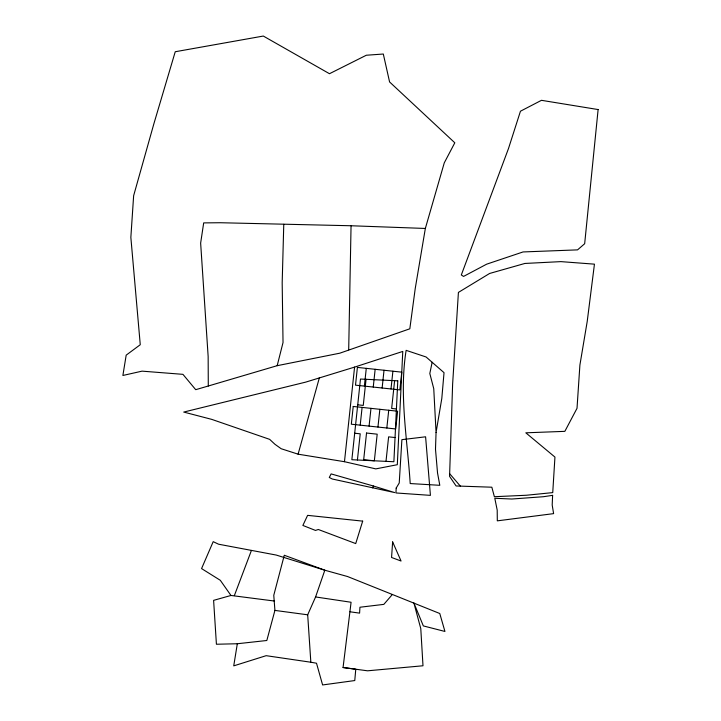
<?xml version="1.0" encoding="UTF-8"?>
<svg xmlns="http://www.w3.org/2000/svg" width="721" height="721" viewBox="0 0 721 721"><rect width="100%" height="100%" fill="white"/><g stroke="black" fill="none" stroke-linecap="round" stroke-linejoin="round"><path stroke-width="1.08" d="M348.694 349.811L351.055 225.754L220.374 222.735L203.683 222.897L200.645 243.094L208.153 356.544L208.288 386.005L195.715 389.682L182.936 374.343L142.055 371.144L122.885 375.47L126.184 355.147L140.262 344.728L130.852 237.38L133.637 195.706L153.861 123.823L175.239 51.741L263.318 36.05L329.479 73.713L366.322 55.238L383.311 54.03L389.583 81.951L454.807 142.794L444.271 162.847L425.345 228.458L415.233 288.517L409.825 328.803L339.807 353.191L277.179 365.682L208.288 386.005M283.768 224.312L282.181 282.83L283.029 342.547L277.179 365.682M436.061 432.483L435.493 449.219L437.53 472.949L439.801 485.305L410.204 483.557C407.383 439.269 399.046 394.648 406.13 350.343L426.093 356.985L444.028 372.667L441.811 398.416L436.061 432.483L433.754 388.691L429.815 373.505L432.14 362.266M449.652 473.688L452.626 384.086L458.412 292.411L489.613 273.466L524.87 263.453L560.875 261.624L594.446 264.156L587.227 321.368L579.9 365.06L577.016 408.32L564.849 431.347L525.807 432.816L554.945 457.078L552.737 492.614L526.393 495.246L494.372 496.706L491.839 487.207L456.096 485.972L449.562 476.338L449.652 473.688L460.34 486.116M344.467 461.701L354.579 367.106L402.769 351.433L397.307 464.712L375.794 468.884L344.467 461.701L298.097 454.176L281.172 448.732L274.944 444.28L269.663 439.359L211.722 419.37L183.72 412.07L305.704 382.121L354.579 367.106M360.203 425.156L362.104 407.41M364.375 386.105L366.277 368.359M357.418 459.989L360.221 433.817L354.687 433.222M366.052 379.3L363.258 405.418L357.724 404.823M369.08 426.102L370.973 408.356M373.253 387.051L375.154 369.305M377.948 427.057L379.85 409.303M382.13 388.006L384.023 370.252M386.826 428.004L388.727 410.249M390.998 388.952L392.9 371.207M385.996 461.359L388.619 436.854L395.045 437.539M394.621 380.679L391.656 408.456L396.424 408.96M349.928 611.787L351.073 602.26L315.582 596.952L307.687 614.806L310.841 662.229L316.501 663.212L322.611 684.95L354.768 680.552L355.768 669.223L343.061 667.511L349.928 611.787L359.599 613.129L359.932 607.235L383.842 604.369L392.377 594.483L439.774 613.508L444.938 631.452L423.335 625.918L413.863 602.891L420.785 628.622L422.993 665.771L367.557 670.809L343.061 667.511M392.377 594.483L347.585 576.539L324.829 570.221L284.29 555.251L273.773 595.294L274.917 610.408L266.824 640.5L237.317 643.745L233.739 665.862L266.166 655.677L310.841 662.229M298.097 454.176L319.412 377.642M372.748 487.874L373.325 485.99L394.702 492.578L332.318 479.014L329.281 477.482L331.119 473.904L373.325 485.99M315.582 596.952L324.829 570.221L276.242 555.062L218.58 544.211L213.2 541.66L201.565 568.581L220.302 580.297L230.963 595.465L274.584 601.062M234.361 595.6L251.431 550.429M230.963 595.465L213.605 600.359L216.417 644.241L237.317 643.745M351.055 225.754L425.345 228.458M274.917 610.408L307.687 614.806M552.619 495.345L552.187 504.988L553.611 513.631L497.31 520.85L497.202 510.108L494.795 498.274L511.82 499.022L543.418 496.715L552.619 495.345M396.19 488.054L395.955 492.957L430.419 495.363L425.597 436.8L401.894 439.657L399.227 483.007L396.19 488.054M397.776 380.832L393.882 461.737L351.857 459.719L360.482 379.039L397.776 380.832M392.63 541.922L391.566 557.468L401.065 561.028L392.63 541.922M598.115 109.556L584.668 243.725L577.548 249.872L523.058 251.944L486.639 264.183L463.558 276.422L461.314 274.971L508.485 148.544L520.454 111.214L541.471 100.318L598.115 109.556M353.227 406.455L351.325 424.209L395.703 428.95L397.604 411.204L353.227 406.455M357.4 367.404L355.507 385.158L399.876 389.899L401.777 372.153L357.4 367.404M366.538 433.033L363.69 459.665L374.343 460.8L377.191 434.177L366.538 433.033M362.681 521.13L355.723 543.58L318.303 529.484L315.501 530.44L302.874 525.438L307.615 515.353L362.681 521.13"/></g></svg>
